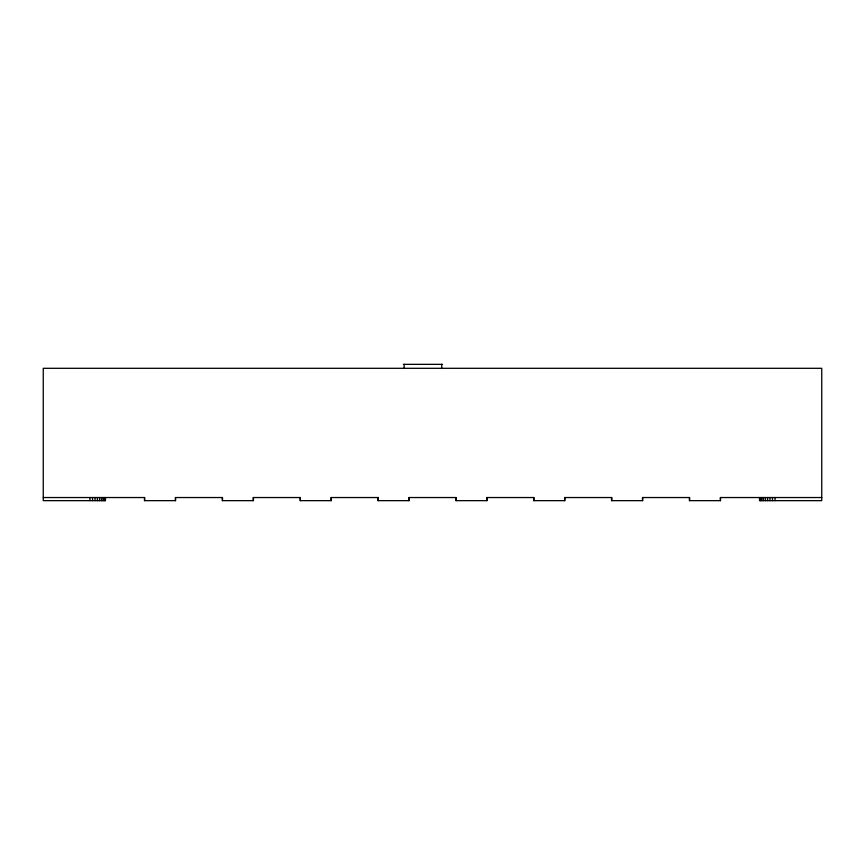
<?xml version="1.0" encoding="UTF-8"?>
<svg xmlns="http://www.w3.org/2000/svg" width="865" height="865" viewBox="0 0 865 865"><rect width="100%" height="100%" fill="white"/><g stroke="black" fill="none" stroke-linecap="round" stroke-linejoin="round"><path stroke-width="1.3" d="M403.339 364.349L442.512 364.349M43.25 497.537L144.671 497.537L144.671 500.651M821.75 497.537L720.329 497.537L720.329 500.651M775.04 497.537L775.04 500.651M772.477 497.537L772.477 500.651M769.98 497.537L769.98 500.651M767.633 497.537L767.633 500.651M765.482 497.537L765.482 500.651M763.59 497.537L763.59 500.651M762 497.537L762 500.651M760.778 497.537L760.778 500.651M759.946 497.537L759.946 500.651M759.524 497.537L759.524 500.651L821.75 500.651L821.75 368.306L43.25 368.306L43.25 500.651L105.476 500.651L105.476 497.537M720.545 497.537L720.545 500.651L689.405 500.651L689.405 497.537M689.621 500.651L689.621 497.537L642.479 497.537L642.479 500.651M642.695 497.537L642.695 500.651L611.555 500.651L611.555 497.537M611.771 500.651L611.771 497.537L564.629 497.537L564.629 500.651M564.845 497.537L564.845 500.651L533.705 500.651L533.705 497.537M533.921 500.651L533.921 497.537L486.779 497.537L486.779 500.651M486.995 497.537L486.995 500.651L455.855 500.651L455.855 497.537M456.071 500.651L456.071 497.537L408.929 497.537L408.929 500.651M441.723 364.349L441.723 368.306M409.145 497.537L409.145 500.651L378.005 500.651L378.005 497.537M404.128 364.349L404.128 368.306M378.221 500.651L378.221 497.537L331.079 497.537L331.079 500.651M331.295 497.537L331.295 500.651L300.155 500.651L300.155 497.537M300.371 500.651L300.371 497.537L253.229 497.537L253.229 500.651M253.445 497.537L253.445 500.651L222.305 500.651L222.305 497.537M222.521 500.651L222.521 497.537L175.379 497.537L175.379 500.651M175.595 497.537L175.595 500.651L144.455 500.651L144.455 497.537M105.054 497.537L105.054 500.651M104.222 497.537L104.222 500.651M103 497.537L103 500.651M101.41 497.537L101.41 500.651M99.518 497.537L99.518 500.651M97.367 497.537L97.367 500.651M95.02 497.537L95.02 500.651M92.523 497.537L92.523 500.651M89.96 497.537L89.96 500.651"/></g></svg>
